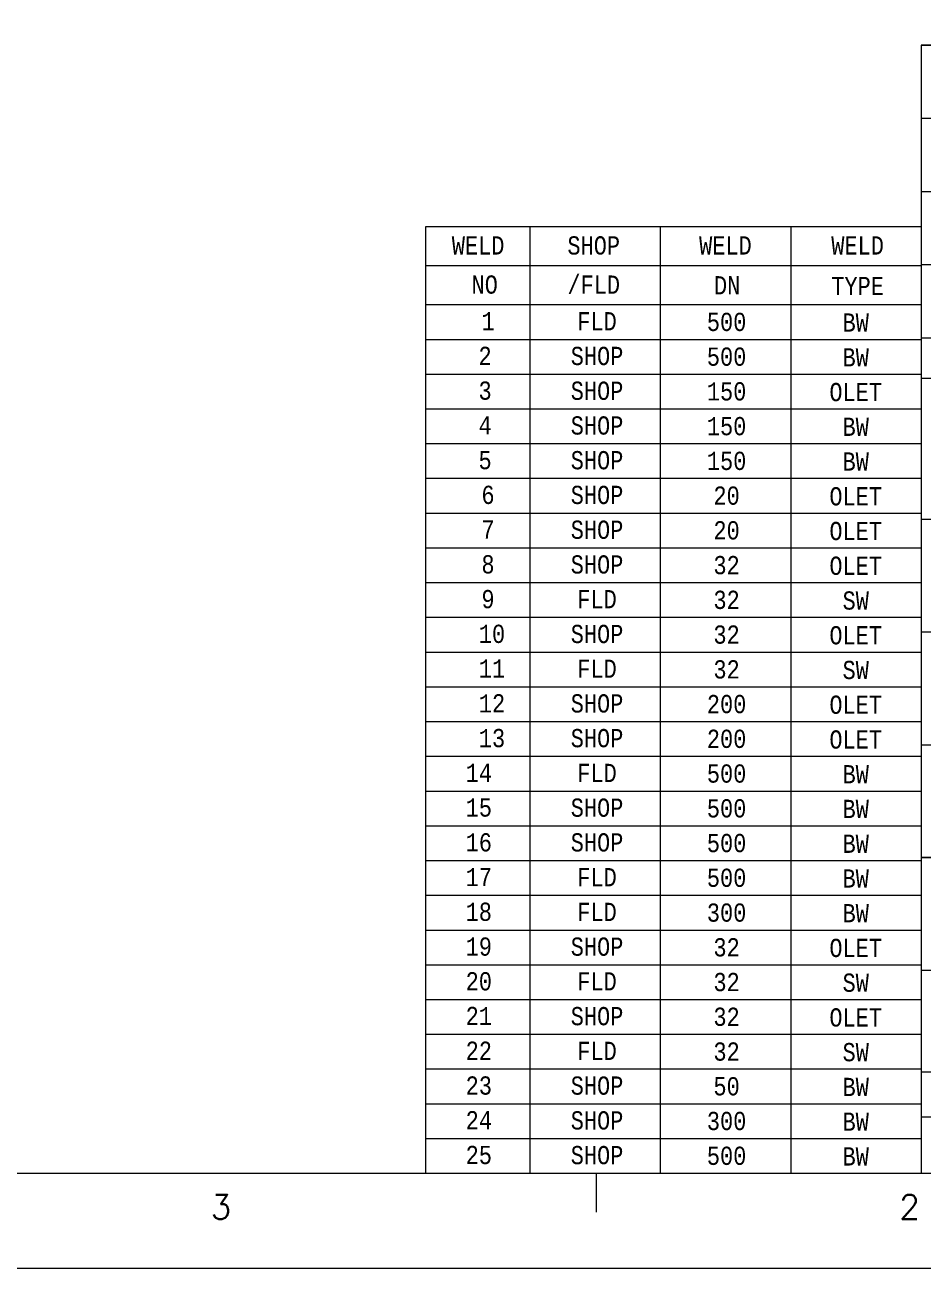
# Model space of a CAD drawing. Extents: x 0 to 841, y 0 to 594.
# Drawn here: x 544.4 to 677.3, y 0 to 184 of the extents above; entities that cross this region are included whole.
import ezdxf
from ezdxf.enums import TextEntityAlignment as Align

# ---------------------------------------------------------------- set-up
doc = ezdxf.new("R2010")
doc.units = 0
doc.header["$LTSCALE"] = 7
doc.header["$MEASUREMENT"] = 0
doc.layers.get('0').update_dxf_attribs({"lineweight": 9})
doc.layers.add('42', color=7, linetype='Continuous', lineweight=9)
doc.styles.add('MONOTXT', font='monotxt.shx')
doc.styles.add('ROMANS', font='romans.shx')

msp = doc.modelspace()

# ---------------------------------------------------------------- linework, layer by layer
at = {"color": 7, "linetype": 'Continuous', "lineweight": 0}
for p, q in [((677, 154.14), (603.71, 154.14)), ((603.71, 154.14), (603.71, 14)), ((619.14, 154.14), (619.14, 14)), ((638.43, 154.14), (638.43, 14)), ((657.71, 154.14), (657.71, 14)), ((677, 154.14), (677, 14)), ((677, 148.36), (603.71, 148.36)), ((677, 142.57), (603.71, 142.57)), ((677, 137.43), (603.71, 137.43)), ((677, 132.29), (603.71, 132.29)), ((677, 127.14), (603.71, 127.14)), ((677, 122), (603.71, 122)), ((677, 116.86), (603.71, 116.86)), ((677, 111.71), (603.71, 111.71)), ((677, 106.57), (603.71, 106.57)), ((677, 101.43), (603.71, 101.43)), ((677, 96.29), (603.71, 96.29)), ((677, 91.14), (603.71, 91.14)), ((677, 86), (603.71, 86)), ((677, 80.86), (603.71, 80.86)), ((677, 75.71), (603.71, 75.71)), ((677, 70.57), (603.71, 70.57)), ((677, 65.43), (603.71, 65.43)), ((677, 60.29), (603.71, 60.29)), ((677, 55.14), (603.71, 55.14)), ((677, 50), (603.71, 50)), ((677, 44.86), (603.71, 44.86)), ((677, 39.71), (603.71, 39.71)), ((677, 34.57), (603.71, 34.57)), ((677, 29.43), (603.71, 29.43)), ((677, 24.29), (603.71, 24.29)), ((677, 19.14), (603.71, 19.14)), ((677, 14), (603.71, 14))]:
    msp.add_line(p, q, dxfattribs=at)
at = {"layer": '42', "color": 3, "linetype": 'Continuous', "lineweight": 0}
for p, q in [((677, 181), (677, 14)), ((677, 181), (827, 181)), ((827, 131.66), (677, 131.66)), ((629.01, 8.28), (629.01, 14))]:
    msp.add_line(p, q, dxfattribs=at)
at = {"layer": '42', "color": 7, "linetype": 'Continuous', "lineweight": 0}
for p, q in [((827, 181), (677, 181)), ((827, 170.16), (677, 170.16)), ((827, 159.32), (677, 159.32)), ((827, 148.5), (677, 148.5)), ((827, 137.66), (677, 137.66)), ((677, 110.86), (827, 110.86)), ((677, 94.16), (827, 94.16)), ((677, 77.46), (827, 77.46)), ((827, 60.76), (677, 60.76)), ((677, 60.76), (827, 60.76)), ((827, 44.06), (677, 44.06)), ((827, 29.02), (677, 29.02)), ((827, 22.35), (677, 22.35))]:
    msp.add_line(p, q, dxfattribs=at)
at = {"layer": '42', "color": 3, "linetype": 'Continuous', "lineweight": 0}
for points in [[(0, 0), (841, 0), (841, 594), (0, 594)], [(35, 580), (827, 580), (827, 14), (35, 14)]]:
    msp.add_lwpolyline(points, close=True, dxfattribs=at)

# ---------------------------------------------------------------- texts
at = {"color": 7, "linetype": 'Continuous', "lineweight": 0, "style": 'MONOTXT', "width": 0.833325}
for s, p in [('SHOP', (628.58, 151.38)), ('WELD', (611.48, 151.38)), ('WELD', (648.06, 151.38)), ('WELD', (667.61, 151.38)), (' NO', (611.48, 145.59)), ('/FLD', (628.58, 145.58)), ('DN', (648.32, 145.48)), ('TYPE', (667.61, 145.38)), ('   1', (610.04, 140.18)), ('FLD', (629.07, 140.16)), ('500', (648.23, 140.06)), ('BW', (667.33, 139.97)), ('   2', (609.59, 135.03)), ('SHOP', (629.07, 135.02)), ('500', (648.23, 134.92)), ('BW', (667.33, 134.82)), ('   3', (609.59, 129.89)), ('SHOP', (629.07, 129.87)), ('150', (648.23, 129.78)), ('OLET', (667.33, 129.68)), ('   4', (609.59, 124.75)), ('SHOP', (629.07, 124.73)), ('150', (648.23, 124.63)), ('BW', (667.33, 124.54)), ('   5', (609.59, 119.6)), ('SHOP', (629.07, 119.59)), ('150', (648.23, 119.49)), ('BW', (667.33, 119.4)), ('   6', (610.02, 114.46)), ('SHOP', (629.07, 114.45)), ('20', (648.23, 114.35)), ('OLET', (667.33, 114.25)), ('   7', (610.02, 109.32)), ('SHOP', (629.07, 109.3)), ('20', (648.23, 109.21)), ('OLET', (667.33, 109.11)), ('   8', (610.02, 104.18)), ('SHOP', (629.07, 104.16)), ('32', (648.23, 104.06)), ('OLET', (667.33, 103.97)), ('   9', (610.02, 99.03)), ('FLD', (629.07, 99.02)), ('32', (648.23, 98.92)), ('SW', (667.33, 98.82)), ('  10', (611.58, 93.89)), ('SHOP', (629.07, 93.87)), ('32', (648.23, 93.78)), ('OLET', (667.33, 93.68)), ('  11', (611.58, 88.75)), ('FLD', (629.07, 88.73)), ('32', (648.23, 88.63)), ('SW', (667.33, 88.54)), ('  12', (611.58, 83.6)), ('SHOP', (629.07, 83.59)), ('200', (648.23, 83.49)), ('OLET', (667.33, 83.4)), ('  13', (611.58, 78.46)), ('SHOP', (629.07, 78.45)), ('200', (648.23, 78.35)), ('OLET', (667.33, 78.25)), ('14', (611.58, 73.32)), ('FLD', (629.07, 73.3)), ('500', (648.23, 73.21)), ('BW', (667.33, 73.11)), ('15', (611.58, 68.18)), ('SHOP', (629.07, 68.16)), ('500', (648.23, 68.06)), ('BW', (667.33, 67.97)), ('16', (611.58, 63.03)), ('SHOP', (629.07, 63.02)), ('500', (648.23, 62.92)), ('BW', (667.33, 62.82)), ('17', (611.58, 57.89)), ('FLD', (629.07, 57.87)), ('500', (648.23, 57.78)), ('BW', (667.33, 57.68)), ('18', (611.58, 52.75)), ('FLD', (629.07, 52.73)), ('300', (648.23, 52.63)), ('BW', (667.33, 52.54)), ('19', (611.58, 47.6)), ('SHOP', (629.07, 47.59)), ('32', (648.23, 47.49)), ('OLET', (667.33, 47.4)), ('20', (611.58, 42.46)), ('FLD', (629.07, 42.45)), ('32', (648.23, 42.35)), ('SW', (667.33, 42.25)), ('21', (611.58, 37.32)), ('SHOP', (629.07, 37.3)), ('32', (648.23, 37.21)), ('OLET', (667.33, 37.11)), ('22', (611.58, 32.18)), ('FLD', (629.07, 32.16)), ('32', (648.23, 32.06)), ('SW', (667.33, 31.97)), ('23', (611.58, 27.03)), ('SHOP', (629.07, 27.02)), ('50', (648.23, 26.92)), ('BW', (667.33, 26.82)), ('24', (611.58, 21.89)), ('SHOP', (629.07, 21.87)), ('300', (648.23, 21.78)), ('BW', (667.33, 21.68)), ('25', (611.58, 16.75)), ('SHOP', (629.07, 16.73)), ('500', (648.23, 16.63)), ('BW', (667.33, 16.54))]:
    msp.add_text(s, height=2.7, dxfattribs=at).set_placement(p, align=Align.MIDDLE_CENTER)
at = {"layer": '42', "color": 3, "linetype": 'Continuous', "lineweight": 0, "style": 'ROMANS', "width": 1.001426}
for s, p in [('3', (573.44, 9.06)), ('2', (675.29, 9.06))]:
    msp.add_text(s, height=3.58, dxfattribs=at).set_placement(p, align=Align.MIDDLE)

doc.saveas('drawing.dxf')
